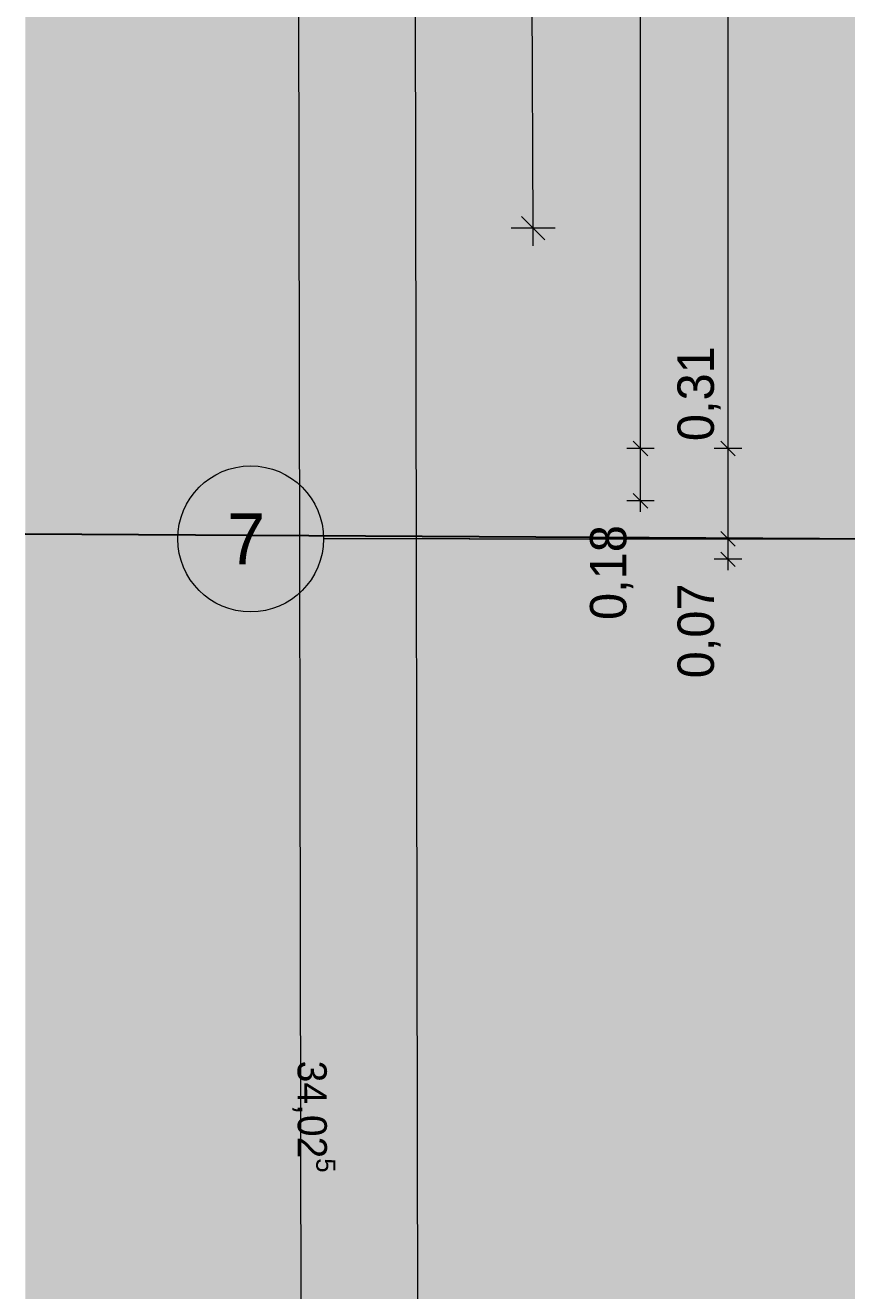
# Model space of a CAD drawing. Header units: metres. Extents: x -3 to 171, y -23 to 41.
# Drawn here: x -3.023 to -0.207, y -17.576 to -13.24 of the extents above; entities that cross this region are included whole.
import ezdxf

# ---------------------------------------------------------------- set-up
doc = ezdxf.new("R2010")
doc.units = ezdxf.units.M
doc.header["$MEASUREMENT"] = 0
doc.linetypes.add('Achse', pattern=[0.004, 0.002, -0.001, 0, -0.001])
doc.linetypes.add('Baufluchtlinie', pattern=[0.013, 0.008, -0.005])
for name, color, linetype in [('4._1.DG PP STG1_1_000 Achsraster', 7, 'Continuous'), ('4._1.DG PP STG1_1_725 Nachbarbebauung', 7, 'Continuous'), ('4._1.DG PP STG1_1_950 Polierplan Bemaßung', 7, 'Continuous'), ('4._1.DG PP STG1_1_Neubau_840 Baulinien', 7, 'Continuous')]:
    doc.layers.add(name, color=color, linetype=linetype)
doc.styles.add('ERSTELLTER_STIL_2', font='')
doc.styles.get('ERSTELLTER_STIL_2').set_extended_font_data('Eurostile')

msp = doc.modelspace()

# ---------------------------------------------------------------- hatches: boundary and pattern name
at = {"layer": '4._1.DG PP STG1_1_725 Nachbarbebauung', "linetype": 'Continuous', "lineweight": 0, "true_color": 0x1f1f1f}
msp.add_hatch(color=250, dxfattribs=at).paths.add_polyline_path([(-3.0225, -22.5231), (0.0585, -22.5231), (0.0528, -14.1947), (0.0564, -12.2031), (0.0099, -2.0785), (-3.0225, -2.0701)])

# ---------------------------------------------------------------- linework, layer by layer
at = {"layer": '4._1.DG PP STG1_1_000 Achsraster', "color": 5, "linetype": 'Achse', "lineweight": 0, "ltscale": 1000}
for q in [(-2, -15), (21, -15)]:
    msp.add_line((-1.5, -15), q, dxfattribs=at)
at = {"layer": '4._1.DG PP STG1_1_000 Achsraster', "color": 5, "linetype": 'Continuous', "lineweight": 0, "ltscale": 1000}
msp.add_circle((-2.25, -15), 0.25, dxfattribs=at)
at = {"layer": '4._1.DG PP STG1_1_000 Achsraster', "color": 5, "linetype": 'Achse', "lineweight": 0, "ltscale": 1000}
msp.add_point((-1.5, -15), dxfattribs=at)
msp.add_point((-1.5, -15), dxfattribs=at)
at = {"layer": '4._1.DG PP STG1_1_950 Polierplan Bemaßung', "color": 1, "linetype": 'Continuous', "lineweight": 13, "ltscale": 1000, "true_color": 0xfb0106}
for p, q in [((-2.1122, -0.0044), (-2.0682, -22.5231)), ((-1.2816, -13.9353), (-1.3325, -1.0753)), ((-1.6884, -12.2065), (-1.6682, -22.5231)), ((-1.3217, -13.8954), (-1.2414, -13.9751)), ((-1.2066, -13.935), (-1.3566, -13.9356)), ((-1.2813, -13.9953), (-1.2816, -13.9353))]:
    msp.add_line(p, q, dxfattribs=at)
at = {"layer": '4._1.DG PP STG1_1_950 Polierplan Bemaßung', "color": 76, "linetype": 'Continuous', "lineweight": 13, "ltscale": 1000, "true_color": 0x3f7f02}
for p, q in [((-0.9137, -14.69), (-0.9137, -6.225)), ((-0.8668, -14.69), (-0.9606, -14.69)), ((-0.9387, -14.665), (-0.8887, -14.715)), ((-0.9137, -14.87), (-0.9137, -14.69)), ((-0.8668, -14.87), (-0.9606, -14.87)), ((-0.9387, -14.845), (-0.8887, -14.895)), ((-0.9137, -14.9075), (-0.9137, -14.87))]:
    msp.add_line(p, q, dxfattribs=at)
at = {"layer": '4._1.DG PP STG1_1_950 Polierplan Bemaßung', "color": 6, "linetype": 'Continuous', "lineweight": 13, "ltscale": 1000, "true_color": 0xfb02fe}
for p, q in [((-0.6137, -14.69), (-0.6137, -8.425)), ((-0.5668, -14.69), (-0.6606, -14.69)), ((-0.6387, -14.665), (-0.5887, -14.715)), ((-0.6137, -15), (-0.6137, -14.69)), ((-0.5668, -15), (-0.6606, -15)), ((-0.6387, -14.975), (-0.5887, -15.025)), ((-0.6137, -15.07), (-0.6137, -15)), ((-0.6387, -15.045), (-0.5887, -15.095)), ((-0.5668, -15.07), (-0.6606, -15.07)), ((-0.6137, -15.1075), (-0.6137, -15.07))]:
    msp.add_line(p, q, dxfattribs=at)
at = {"layer": '4._1.DG PP STG1_1_Neubau_840 Baulinien', "color": 1, "linetype": 'Baufluchtlinie', "lineweight": 25, "ltscale": 1000, "true_color": 0xfb0106, "flags": 128}
msp.add_lwpolyline([(-3.0225, -14.9829), (0, -15), (18.9876, -15.0005), (22.9775, -15.0038)], dxfattribs=at)

# ---------------------------------------------------------------- texts
at = {"layer": '4._1.DG PP STG1_1_000 Achsraster', "color": 5, "linetype": 'Continuous', "lineweight": 0, "insert": (-2.3305, -14.9125), "char_height": 0.175, "attachment_point": 1, "style": 'ERSTELLTER_STIL_2'}
msp.add_mtext('\\A1;{\\pql;\\pt0;\\fEurostile|b0|i0|c0|p0;\\W1.000000;7}', dxfattribs=at)
at = {"layer": '4._1.DG PP STG1_1_950 Polierplan Bemaßung', "color": 6, "linetype": 'Continuous', "lineweight": 13, "true_color": 0xfb02fe, "char_height": 0.125, "width": 0.382966, "attachment_point": 7, "rotation": 90, "style": 'ERSTELLTER_STIL_2'}
for s, insert in [('\\A1;{\\pql;\\fEurostile|b0|i0|c0|p0;\\W1.000000;0,31}', (-0.6387, -14.665)), ('\\A1;{\\pql;\\fEurostile|b0|i0|c0|p0;\\W1.000000;0,07}', (-0.6387, -15.478))]:
    msp.add_mtext(s, dxfattribs=dict(at, insert=insert))
at = {"layer": '4._1.DG PP STG1_1_950 Polierplan Bemaßung', "color": 76, "linetype": 'Continuous', "lineweight": 13, "true_color": 0x3f7f02, "insert": (-0.9387, -15.278), "char_height": 0.125, "width": 0.382966, "attachment_point": 7, "rotation": 90, "style": 'ERSTELLTER_STIL_2'}
msp.add_mtext('\\A1;{\\pql;\\fEurostile|b0|i0|c0|p0;\\W1.000000;0,18}', dxfattribs=at)
at = {"layer": '4._1.DG PP STG1_1_950 Polierplan Bemaßung', "color": 1, "linetype": 'Continuous', "lineweight": 13, "true_color": 0xfb0106, "insert": (-2.1184, -16.7882), "char_height": 0.1, "attachment_point": 7, "rotation": 270.1119, "style": 'ERSTELLTER_STIL_2'}
msp.add_mtext('\\A1;{\\pql;\\fEurostile|b0|i0|c0|p0;\\W1.000000;34,02\\fEurostile|b0|i0|c0|p0;\\W1.000000;\\A1{\\H.66x;\\S5^  ;}}', dxfattribs=at)

doc.saveas('drawing.dxf')
